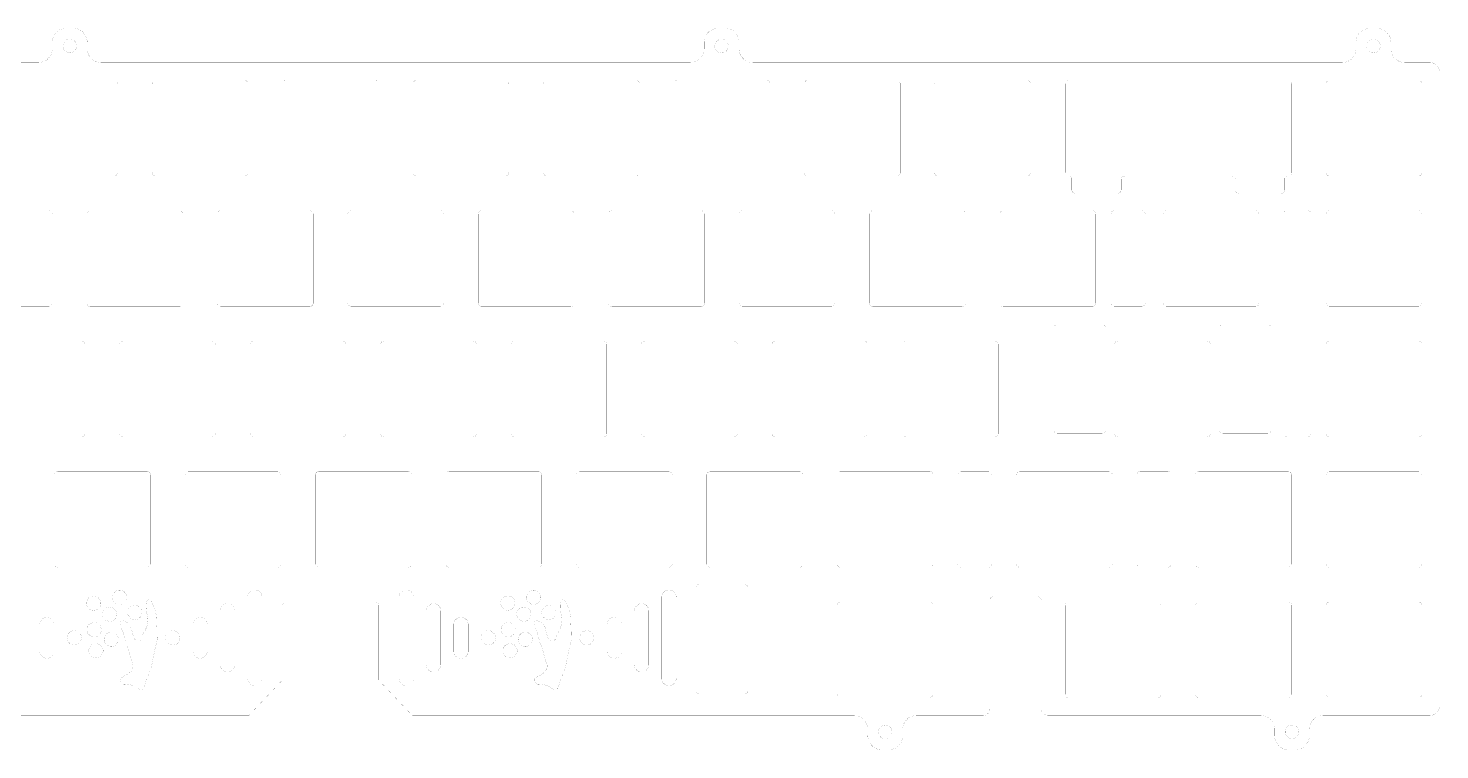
# Model space of a CAD drawing. Header units: millimetres. Extents: x -174 to 174, y -175 to 65.
# Drawn here: x -52.5 to 153.7, y -175.3 to -69.9 of the extents above; entities that cross this region are included whole.
import ezdxf

# ---------------------------------------------------------------- set-up
doc = ezdxf.new("R2010")
doc.units = ezdxf.units.MM
doc.header["$MEASUREMENT"] = 0
doc.layers.add('Document-Layer', color=7, linetype='Continuous', true_color=0xffffff)

msp = doc.modelspace()

# ---------------------------------------------------------------- linework, layer by layer
at = {"layer": 'Document-Layer', "const_width": 0.01}
for points in [[(-48.94, -71.91, -0.414), (-46.89, -69.86)], [(-45.89, -69.86, -0.414), (-43.84, -71.91)], [(46.26, -71.91, -0.414), (48.31, -69.86)], [(49.31, -69.86, -0.414), (51.36, -71.91)], [(141.46, -71.91, -0.414), (143.51, -69.86)], [(144.51, -69.86, -0.414), (146.56, -71.91)], [(-50.94, -74.86, 0.414), (-48.94, -72.86)], [(-43.84, -72.86, 0.414), (-41.84, -74.86)], [(44.26, -74.86, 0.414), (46.26, -72.86)], [(51.36, -72.86, 0.414), (53.36, -74.86)], [(139.46, -74.86, 0.414), (141.46, -72.86)], [(146.56, -72.86, 0.414), (148.56, -74.86)], [(153.69, -76.36, 0.414), (152.19, -74.86)], [(-39.91, -77.46, -0.414), (-39.41, -77.96)], [(-34.36, -77.96, -0.414), (-33.86, -77.46)], [(-20.86, -77.46, -0.414), (-20.36, -77.96)], [(-15.31, -77.96, -0.414), (-14.81, -77.46)], [(-1.81, -77.46, -0.414), (-1.31, -77.96)], [(3.74, -77.96, -0.414), (4.24, -77.46)], [(17.24, -77.46, -0.414), (17.74, -77.96)], [(22.79, -77.96, -0.414), (23.29, -77.46)], [(36.29, -77.46, -0.414), (36.79, -77.96)], [(41.84, -77.96, -0.414), (42.34, -77.46)], [(55.34, -77.46, -0.414), (55.84, -77.96)], [(60.89, -77.96, -0.414), (61.39, -77.46)], [(74.39, -77.46, -0.414), (74.89, -77.96)], [(79.94, -77.96, -0.414), (80.44, -77.46)], [(93.44, -77.46, -0.414), (93.94, -77.96)], [(98.99, -77.96, -0.414), (99.49, -77.46)], [(131.54, -77.46, -0.414), (132.04, -77.96)], [(137.09, -77.96, -0.414), (137.59, -77.46)], [(150.59, -77.46, -0.414), (151.09, -77.96)], [(-39.41, -90.96, -0.414), (-39.91, -91.46)], [(-33.86, -91.46, -0.414), (-34.36, -90.96)], [(-20.36, -90.96, -0.414), (-20.86, -91.46)], [(-14.81, -91.46, -0.414), (-15.31, -90.96)], [(-1.31, -90.96, -0.414), (-1.81, -91.46)], [(4.24, -91.46, -0.414), (3.74, -90.96)], [(17.74, -90.96, -0.414), (17.24, -91.46)], [(23.29, -91.46, -0.414), (22.79, -90.96)], [(36.79, -90.96, -0.414), (36.29, -91.46)], [(42.34, -91.46, -0.414), (41.84, -90.96)], [(55.84, -90.96, -0.414), (55.34, -91.46)], [(61.39, -91.46, -0.414), (60.89, -90.96)], [(74.89, -90.96, -0.414), (74.39, -91.46)], [(80.44, -91.46, -0.414), (79.94, -90.96)], [(93.94, -90.96, -0.414), (93.44, -91.46)], [(99.49, -91.46, -0.414), (98.99, -90.96)], [(99.66, -91.46, -0.414), (99.96, -91.76)], [(107.16, -91.96, -0.414), (107.66, -91.46)], [(123.37, -91.46, -0.414), (123.87, -91.96)], [(131.07, -91.76, -0.414), (131.37, -91.46)], [(132.04, -90.96, -0.414), (131.54, -91.46)], [(137.59, -91.46, -0.414), (137.09, -90.96)], [(151.09, -90.96, -0.414), (150.59, -91.46)], [(99.96, -93.46, 0.414), (100.46, -93.96)], [(106.66, -93.96, 0.414), (107.16, -93.46)], [(124.37, -93.96, -0.414), (123.87, -93.46)], [(131.07, -93.46, -0.414), (130.57, -93.96)], [(-49.44, -96.51, -0.414), (-48.94, -97.01)], [(-43.89, -97.01, -0.414), (-43.39, -96.51)], [(-30.39, -96.51, -0.414), (-29.89, -97.01)], [(-24.84, -97.01, -0.414), (-24.34, -96.51)], [(-11.34, -96.51, -0.414), (-10.84, -97.01)], [(-5.79, -97.01, -0.414), (-5.29, -96.51)], [(7.71, -96.51, -0.414), (8.21, -97.01)], [(13.26, -97.01, -0.414), (13.76, -96.51)], [(26.76, -96.51, -0.414), (27.26, -97.01)], [(32.81, -96.51, 0.414), (32.31, -97.01)], [(46.31, -97.01, 0.414), (45.81, -96.51)], [(51.36, -97.01, -0.414), (51.86, -96.51)], [(64.86, -96.51, -0.414), (65.36, -97.01)], [(70.41, -97.01, -0.414), (70.91, -96.51)], [(83.91, -96.51, -0.414), (84.41, -97.01)], [(89.46, -97.01, -0.414), (89.96, -96.51)], [(102.96, -96.51, -0.414), (103.46, -97.01)], [(105.68, -97.01, -0.414), (106.18, -96.51)], [(110.18, -96.51, -0.414), (110.68, -97.01)], [(113.28, -97.01, -0.414), (113.78, -96.51)], [(126.78, -96.51, -0.414), (127.28, -97.01)], [(130.89, -97.01, -0.414), (131.39, -96.51)], [(134.89, -97.01, 0.414), (134.39, -96.51)], [(137.09, -97.01, -0.414), (137.59, -96.51)], [(150.59, -96.51, -0.414), (151.09, -97.01)], [(-48.94, -110.01, -0.414), (-49.44, -110.51)], [(-43.39, -110.51, -0.414), (-43.89, -110.01)], [(-29.89, -110.01, -0.414), (-30.39, -110.51)], [(-24.34, -110.51, -0.414), (-24.84, -110.01)], [(-10.84, -110.01, -0.414), (-11.34, -110.51)], [(-5.29, -110.51, -0.414), (-5.79, -110.01)], [(8.21, -110.01, -0.414), (7.71, -110.51)], [(13.76, -110.51, -0.414), (13.26, -110.01)], [(27.26, -110.01, -0.414), (26.76, -110.51)], [(32.31, -110.01, 0.414), (32.81, -110.51)], [(45.81, -110.51, 0.414), (46.31, -110.01)], [(51.86, -110.51, -0.414), (51.36, -110.01)], [(65.36, -110.01, -0.414), (64.86, -110.51)], [(70.91, -110.51, -0.414), (70.41, -110.01)], [(84.41, -110.01, -0.414), (83.91, -110.51)], [(89.96, -110.51, -0.414), (89.46, -110.01)], [(103.46, -110.01, -0.414), (102.96, -110.51)], [(106.18, -110.51, -0.414), (105.68, -110.01)], [(110.68, -110.01, -0.414), (110.18, -110.51)], [(113.78, -110.51, -0.414), (113.28, -110.01)], [(127.28, -110.01, -0.414), (126.78, -110.51)], [(137.59, -110.51, -0.414), (137.09, -110.01)], [(151.09, -110.01, -0.414), (150.59, -110.51)], [(97.35, -113.61, -0.414), (97.85, -113.11)], [(104.35, -113.11, -0.414), (104.85, -113.61)], [(122.05, -113.11, 0.414), (121.55, -113.61)], [(129.05, -113.61, 0.414), (128.55, -113.11)], [(-44.65, -115.56, -0.414), (-44.15, -116.06)], [(-38.6, -115.56, 0.414), (-39.1, -116.06)], [(-25.1, -116.06, 0.414), (-25.6, -115.56)], [(-20.05, -116.06, -0.414), (-19.55, -115.56)], [(-6.55, -115.56, -0.414), (-6.05, -116.06)], [(-0.5, -115.56, 0.414), (-1, -116.06)], [(13, -116.06, 0.414), (12.5, -115.56)], [(18.05, -116.06, -0.414), (18.55, -115.56)], [(31.55, -115.56, -0.414), (32.05, -116.06)], [(37.1, -116.06, -0.414), (37.6, -115.56)], [(50.6, -115.56, -0.414), (51.1, -116.06)], [(56.15, -116.06, -0.414), (56.65, -115.56)], [(69.65, -115.56, -0.414), (70.15, -116.06)], [(75.2, -116.06, -0.414), (75.7, -115.56)], [(88.7, -115.56, -0.414), (89.2, -116.06)], [(106.7, -115.56, 0.414), (106.2, -116.06)], [(120.2, -116.06, 0.414), (119.7, -115.56)], [(137.09, -116.06, -0.414), (137.59, -115.56)], [(150.59, -115.56, -0.414), (151.09, -116.06)], [(-44.15, -129.06, -0.414), (-44.65, -129.56)], [(-39.1, -129.06, 0.414), (-38.6, -129.56)], [(-25.6, -129.56, 0.414), (-25.1, -129.06)], [(-19.55, -129.56, -0.414), (-20.05, -129.06)], [(-6.05, -129.06, -0.414), (-6.55, -129.56)], [(-1, -129.06, 0.414), (-0.5, -129.56)], [(12.5, -129.56, 0.414), (13, -129.06)], [(18.55, -129.56, -0.414), (18.05, -129.06)], [(32.05, -129.06, -0.414), (31.55, -129.56)], [(37.6, -129.56, -0.414), (37.1, -129.06)], [(51.1, -129.06, -0.414), (50.6, -129.56)], [(56.65, -129.56, -0.414), (56.15, -129.06)], [(70.15, -129.06, -0.414), (69.65, -129.56)], [(75.7, -129.56, -0.414), (75.2, -129.06)], [(89.2, -129.06, -0.414), (88.7, -129.56)], [(97.35, -128.61, 0.414), (97.85, -129.11)], [(104.35, -129.11, 0.414), (104.85, -128.61)], [(106.2, -129.06, 0.414), (106.7, -129.56)], [(119.7, -129.56, 0.414), (120.2, -129.06)], [(122.05, -129.11, -0.414), (121.55, -128.61)], [(129.05, -128.61, -0.414), (128.55, -129.11)], [(131.39, -129.56, -0.414), (130.89, -129.06)], [(134.39, -129.56, 0.414), (134.89, -129.06)], [(137.59, -129.56, -0.414), (137.09, -129.06)], [(151.09, -129.06, -0.414), (150.59, -129.56)], [(-48.6, -135.11, -0.414), (-48.1, -134.61)], [(-35.1, -134.61, -0.414), (-34.6, -135.11)], [(-29.55, -135.11, -0.414), (-29.05, -134.61)], [(-16.05, -134.61, -0.414), (-15.55, -135.11)], [(-10, -134.61, 0.414), (-10.5, -135.11)], [(3.5, -135.11, 0.414), (3, -134.61)], [(8.55, -135.11, -0.414), (9.05, -134.61)], [(22.05, -134.61, -0.414), (22.55, -135.11)], [(27.6, -135.11, -0.414), (28.1, -134.61)], [(41.1, -134.61, -0.414), (41.6, -135.11)], [(46.65, -135.11, -0.414), (47.15, -134.61)], [(60.15, -134.61, -0.414), (60.65, -135.11)], [(65.7, -135.11, -0.414), (66.2, -134.61)], [(79.2, -134.61, -0.414), (79.7, -135.11)], [(83.29, -135.11, -0.414), (83.79, -134.61)], [(87.79, -134.61, -0.414), (88.29, -135.11)], [(91.87, -135.11, -0.414), (92.37, -134.61)], [(105.37, -134.61, -0.414), (105.87, -135.11)], [(109.96, -134.61, 0.414), (109.46, -135.11)], [(114.45, -135.11, 0.414), (113.95, -134.61)], [(118.04, -135.11, -0.414), (118.54, -134.61)], [(131.54, -134.61, -0.414), (132.04, -135.11)], [(137.09, -135.11, -0.414), (137.59, -134.61)], [(150.59, -134.61, -0.414), (151.09, -135.11)], [(-48.1, -148.61, -0.414), (-48.6, -148.11)], [(-34.6, -148.11, -0.414), (-35.1, -148.61)], [(-29.05, -148.61, -0.414), (-29.55, -148.11)], [(-15.55, -148.11, -0.414), (-16.05, -148.61)], [(-10.5, -148.11, 0.414), (-10, -148.61)], [(3, -148.61, 0.414), (3.5, -148.11)], [(9.05, -148.61, -0.414), (8.55, -148.11)], [(22.55, -148.11, -0.414), (22.05, -148.61)], [(28.1, -148.61, -0.414), (27.6, -148.11)], [(41.6, -148.11, -0.414), (41.1, -148.61)], [(47.15, -148.61, -0.414), (46.65, -148.11)], [(60.65, -148.11, -0.414), (60.15, -148.61)], [(66.2, -148.61, -0.414), (65.7, -148.11)], [(79.7, -148.11, -0.414), (79.2, -148.61)], [(83.79, -148.61, -0.414), (83.29, -148.11)], [(88.29, -148.11, -0.414), (87.79, -148.61)], [(92.37, -148.61, -0.414), (91.87, -148.11)], [(105.87, -148.11, -0.414), (105.37, -148.61)], [(109.46, -148.11, 0.414), (109.96, -148.61)], [(113.95, -148.61, 0.414), (114.45, -148.11)], [(118.54, -148.61, -0.414), (118.04, -148.11)], [(132.04, -148.11, -0.414), (131.54, -148.61)], [(137.59, -148.61, -0.414), (137.09, -148.11)], [(151.09, -148.11, -0.414), (150.59, -148.61)], [(-39.77, -152.17, 0.665), (-39.27, -154.02)], [(-38.07, -152.99, 0.621), (-39.77, -152.17)], [(-20.4, -152.96, -1), (-18.3, -152.96)], [(3.8, -152.96, 1), (1.7, -152.96)], [(20.71, -152.17, 0.665), (21.21, -154.02)], [(22.41, -152.99, 0.621), (20.71, -152.17)], [(40.08, -152.96, -1), (42.18, -152.96)], [(45.53, -151.11, 0.414), (45.03, -151.61)], [(52.68, -151.61, 0.414), (52.18, -151.11)], [(-43.54, -153.02, 0.666), (-43.05, -154.87)], [(-41.85, -153.84, 0.621), (-43.54, -153.02)], [(-43.05, -154.87, 0.457), (-41.85, -153.84)], [(-39.5, -155.46, 0.621), (-41.2, -154.64)], [(-39.27, -154.02, 0.457), (-38.07, -152.99)], [(-37.54, -154.38, 0.654), (-37.07, -156.23)], [(-35.84, -155.2, 0.621), (-37.54, -154.38)], [(-24.4, -154.96, -1), (-22.3, -154.96)], [(-14.8, -153.66, 0.414), (-15.3, -154.16)], [(-1.3, -154.16, 0.414), (-1.8, -153.66)], [(7.8, -154.96, 1), (5.7, -154.96)], [(16.94, -153.02, 0.666), (17.43, -154.87)], [(18.63, -153.84, 0.621), (16.94, -153.02)], [(17.43, -154.87, 0.457), (18.63, -153.84)], [(20.98, -155.46, 0.621), (19.28, -154.64)], [(21.21, -154.02, 0.457), (22.41, -152.99)], [(22.94, -154.38, 0.654), (23.4, -156.23)], [(24.64, -155.2, 0.621), (22.94, -154.38)], [(36.08, -154.96, -1), (38.18, -154.96)], [(66.18, -153.66, 0.414), (65.68, -154.16)], [(79.68, -154.16, 0.414), (79.18, -153.66)], [(88.49, -152.91, 0.414), (87.99, -153.41)], [(95.49, -153.41, 0.414), (94.99, -152.91)], [(98.99, -154.16, -0.414), (99.49, -153.66)], [(112.49, -153.66, -0.414), (112.99, -154.16)], [(118.04, -154.16, -0.414), (118.54, -153.66)], [(131.54, -153.66, -0.414), (132.04, -154.16)], [(137.09, -154.16, -0.414), (137.59, -153.66)], [(150.59, -153.66, -0.414), (151.09, -154.16)], [(-48.68, -156.96, 1), (-50.78, -156.96)], [(-41.2, -154.64, 0.665), (-40.7, -156.49)], [(-40.7, -156.49, 0.457), (-39.5, -155.46)], [(-37.07, -156.23, 0.466), (-35.84, -155.2)], [(-28.4, -156.96, -1), (-26.3, -156.96)], [(11.8, -156.96, 1), (9.7, -156.96)], [(19.28, -154.64, 0.665), (19.78, -156.49)], [(19.78, -156.49, 0.457), (20.98, -155.46)], [(23.4, -156.23, 0.466), (24.64, -155.2)], [(32.08, -156.96, -1), (34.18, -156.96)], [(-43.48, -156.9, 0.665), (-42.98, -158.75)], [(-41.78, -157.72, 0.621), (-43.48, -156.9)], [(-42.98, -158.75, 0.457), (-41.78, -157.72)], [(-40.97, -158.32, 0.665), (-40.48, -160.17)], [(-39.28, -159.14, 0.621), (-40.97, -158.32)], [(17, -156.9, 0.665), (17.49, -158.75)], [(18.69, -157.72, 0.621), (17, -156.9)], [(17.49, -158.75, 0.457), (18.69, -157.72)], [(19.5, -158.32, 0.665), (20, -160.17)], [(21.2, -159.14, 0.621), (19.5, -158.32)], [(-43.21, -159.97, 0.666), (-42.71, -161.82)], [(-41.51, -160.79, 0.621), (-43.21, -159.97)], [(-42.71, -161.82, 0.457), (-41.51, -160.79)], [(-40.48, -160.17, 0.457), (-39.28, -159.14)], [(17.27, -159.97, 0.665), (17.76, -161.82)], [(18.96, -160.79, 0.621), (17.27, -159.97)], [(17.76, -161.82, 0.457), (18.96, -160.79)], [(20, -160.17, 0.457), (21.2, -159.14)], [(-50.78, -160.86, 1), (-48.68, -160.86)], [(-26.3, -160.86, -1), (-28.4, -160.86)], [(-22.3, -162.86, -1), (-24.4, -162.86)], [(5.7, -162.86, 1), (7.8, -162.86)], [(9.7, -160.86, 1), (11.8, -160.86)], [(34.18, -160.86, -1), (32.08, -160.86)], [(38.18, -162.86, -1), (36.08, -162.86)], [(-18.3, -164.86, -1), (-20.4, -164.86)], [(1.7, -164.86, 1), (3.8, -164.86)], [(42.18, -164.86, -1), (40.08, -164.86)], [(45.53, -167.11, -0.414), (45.03, -166.61)], [(52.68, -166.61, -0.414), (52.18, -167.11)], [(65.68, -167.16, 0.414), (66.18, -167.66)], [(79.18, -167.66, 0.414), (79.68, -167.16)], [(99.49, -167.66, -0.414), (98.99, -167.16)], [(112.99, -167.16, -0.414), (112.49, -167.66)], [(118.54, -167.66, -0.414), (118.04, -167.16)], [(132.04, -167.16, -0.414), (131.54, -167.66)], [(137.59, -167.66, -0.414), (137.09, -167.16)], [(151.09, -167.16, -0.414), (150.59, -167.66)], [(152.19, -170.26, 0.414), (153.69, -168.76)], [(70.16, -172.26, 0.414), (68.16, -170.26)], [(77.26, -170.26, 0.414), (75.26, -172.26)], [(87.99, -169.26, -0.414), (86.99, -170.26)], [(95.49, -169.26, 0.414), (96.49, -170.26)], [(129.56, -172.26, 0.414), (127.56, -170.26)], [(136.66, -170.26, 0.414), (134.66, -172.26)], [(72.21, -175.26, -0.414), (70.16, -173.21)], [(75.26, -173.21, -0.414), (73.21, -175.26)], [(131.61, -175.26, -0.414), (129.56, -173.21)], [(134.66, -173.21, -0.414), (132.61, -175.26)]]:
    msp.add_lwpolyline(points, format="xyb", dxfattribs=at)
for points in [[(-46.89, -69.86), (-45.89, -69.86)], [(48.31, -69.86), (49.31, -69.86)], [(143.51, -69.86), (144.51, -69.86)], [(-48.94, -72.86), (-48.94, -71.91)], [(-43.84, -71.91), (-43.84, -72.86)], [(46.26, -72.86), (46.26, -71.91)], [(51.36, -71.91), (51.36, -72.86)], [(141.46, -72.86), (141.46, -71.91)], [(146.56, -71.91), (146.56, -72.86)], [(-50.94, -74.86), (-137.04, -74.86)], [(44.26, -74.86), (-41.84, -74.86)], [(139.46, -74.86), (53.36, -74.86)], [(152.19, -74.86), (148.56, -74.86)], [(-52.91, -77.46), (-39.91, -77.46)], [(-39.41, -77.96), (-39.41, -90.96)], [(-34.36, -90.96), (-34.36, -77.96)], [(-33.86, -77.46), (-20.86, -77.46)], [(-20.36, -77.96), (-20.36, -90.96)], [(-15.31, -90.96), (-15.31, -77.96)], [(-14.81, -77.46), (-1.81, -77.46)], [(-1.31, -77.96), (-1.31, -90.96)], [(3.74, -90.96), (3.74, -77.96)], [(4.24, -77.46), (17.24, -77.46)], [(17.74, -77.96), (17.74, -90.96)], [(22.79, -90.96), (22.79, -77.96)], [(23.29, -77.46), (36.29, -77.46)], [(36.79, -77.96), (36.79, -90.96)], [(41.84, -90.96), (41.84, -77.96)], [(42.34, -77.46), (55.34, -77.46)], [(55.84, -77.96), (55.84, -90.96)], [(60.89, -90.96), (60.89, -77.96)], [(61.39, -77.46), (74.39, -77.46)], [(74.89, -77.96), (74.89, -90.96)], [(79.94, -90.96), (79.94, -77.96)], [(80.44, -77.46), (93.44, -77.46)], [(93.94, -77.96), (93.94, -90.96)], [(98.99, -90.96), (98.99, -77.96)], [(99.49, -77.46), (131.54, -77.46)], [(132.04, -77.96), (132.04, -90.96)], [(137.09, -90.96), (137.09, -77.96)], [(137.59, -77.46), (150.59, -77.46)], [(151.09, -77.96), (151.09, -90.96)], [(153.69, -168.76), (153.69, -76.36)], [(-39.91, -91.46), (-52.91, -91.46)], [(-20.86, -91.46), (-33.86, -91.46)], [(-1.81, -91.46), (-14.81, -91.46)], [(17.24, -91.46), (4.24, -91.46)], [(36.29, -91.46), (23.29, -91.46)], [(55.34, -91.46), (42.34, -91.46)], [(74.39, -91.46), (61.39, -91.46)], [(93.44, -91.46), (80.44, -91.46)], [(99.49, -91.46), (99.66, -91.46)], [(99.96, -91.76), (99.96, -93.46)], [(107.16, -93.46), (107.16, -91.96)], [(107.66, -91.46), (123.37, -91.46)], [(123.87, -91.96), (123.87, -93.46)], [(131.07, -93.46), (131.07, -91.76)], [(131.37, -91.46), (131.54, -91.46)], [(150.59, -91.46), (137.59, -91.46)], [(100.46, -93.96), (106.66, -93.96)], [(130.57, -93.96), (124.37, -93.96)], [(-62.44, -96.51), (-49.44, -96.51)], [(-43.39, -96.51), (-30.39, -96.51)], [(-24.34, -96.51), (-11.34, -96.51)], [(-5.29, -96.51), (7.71, -96.51)], [(13.76, -96.51), (26.76, -96.51)], [(45.81, -96.51), (32.81, -96.51)], [(51.86, -96.51), (64.86, -96.51)], [(70.91, -96.51), (83.91, -96.51)], [(89.96, -96.51), (102.96, -96.51)], [(106.18, -96.51), (110.18, -96.51)], [(113.78, -96.51), (126.78, -96.51)], [(134.39, -96.51), (131.39, -96.51)], [(137.59, -96.51), (150.59, -96.51)], [(-48.94, -97.01), (-48.94, -110.01)], [(-43.89, -110.01), (-43.89, -97.01)], [(-29.89, -97.01), (-29.89, -110.01)], [(-24.84, -110.01), (-24.84, -97.01)], [(-10.84, -97.01), (-10.84, -110.01)], [(-5.79, -110.01), (-5.79, -97.01)], [(8.21, -97.01), (8.21, -110.01)], [(13.26, -110.01), (13.26, -97.01)], [(27.26, -97.01), (27.26, -110.01)], [(32.31, -97.01), (32.31, -110.01)], [(46.31, -110.01), (46.31, -97.01)], [(51.36, -110.01), (51.36, -97.01)], [(65.36, -97.01), (65.36, -110.01)], [(70.41, -110.01), (70.41, -97.01)], [(84.41, -97.01), (84.41, -110.01)], [(89.46, -110.01), (89.46, -97.01)], [(103.46, -97.01), (103.46, -110.01)], [(105.68, -110.01), (105.68, -97.01)], [(110.68, -97.01), (110.68, -110.01)], [(113.28, -110.01), (113.28, -97.01)], [(127.28, -97.01), (127.28, -110.01)], [(130.89, -129.06), (130.89, -97.01)], [(134.89, -129.06), (134.89, -97.01)], [(137.09, -110.01), (137.09, -97.01)], [(151.09, -97.01), (151.09, -110.01)], [(-49.44, -110.51), (-62.44, -110.51)], [(-30.39, -110.51), (-43.39, -110.51)], [(-11.34, -110.51), (-24.34, -110.51)], [(7.71, -110.51), (-5.29, -110.51)], [(26.76, -110.51), (13.76, -110.51)], [(32.81, -110.51), (45.81, -110.51)], [(64.86, -110.51), (51.86, -110.51)], [(83.91, -110.51), (70.91, -110.51)], [(102.96, -110.51), (89.96, -110.51)], [(110.18, -110.51), (106.18, -110.51)], [(126.78, -110.51), (113.78, -110.51)], [(150.59, -110.51), (137.59, -110.51)], [(97.85, -113.11), (104.35, -113.11)], [(128.55, -113.11), (122.05, -113.11)], [(97.35, -113.61), (97.35, -128.61)], [(104.85, -128.61), (104.85, -113.61)], [(121.55, -128.61), (121.55, -113.61)], [(129.05, -113.61), (129.05, -128.61)], [(-57.65, -115.56), (-44.65, -115.56)], [(-44.15, -116.06), (-44.15, -129.06)], [(-39.1, -116.06), (-39.1, -129.06)], [(-25.6, -115.56), (-38.6, -115.56)], [(-25.1, -129.06), (-25.1, -116.06)], [(-20.05, -129.06), (-20.05, -116.06)], [(-19.55, -115.56), (-6.55, -115.56)], [(-6.05, -116.06), (-6.05, -129.06)], [(-1, -116.06), (-1, -129.06)], [(12.5, -115.56), (-0.5, -115.56)], [(13, -129.06), (13, -116.06)], [(18.05, -129.06), (18.05, -116.06)], [(18.55, -115.56), (31.55, -115.56)], [(32.05, -116.06), (32.05, -129.06)], [(37.1, -129.06), (37.1, -116.06)], [(37.6, -115.56), (50.6, -115.56)], [(51.1, -116.06), (51.1, -129.06)], [(56.15, -129.06), (56.15, -116.06)], [(56.65, -115.56), (69.65, -115.56)], [(70.15, -116.06), (70.15, -129.06)], [(75.2, -129.06), (75.2, -116.06)], [(75.7, -115.56), (88.7, -115.56)], [(89.2, -116.06), (89.2, -129.06)], [(106.2, -116.06), (106.2, -129.06)], [(119.7, -115.56), (106.7, -115.56)], [(120.2, -129.06), (120.2, -116.06)], [(137.09, -129.06), (137.09, -116.06)], [(137.59, -115.56), (150.59, -115.56)], [(151.09, -116.06), (151.09, -129.06)], [(-44.65, -129.56), (-57.65, -129.56)], [(-38.6, -129.56), (-25.6, -129.56)], [(-6.55, -129.56), (-19.55, -129.56)], [(-0.5, -129.56), (12.5, -129.56)], [(31.55, -129.56), (18.55, -129.56)], [(50.6, -129.56), (37.6, -129.56)], [(69.65, -129.56), (56.65, -129.56)], [(88.7, -129.56), (75.7, -129.56)], [(97.85, -129.11), (104.35, -129.11)], [(106.7, -129.56), (119.7, -129.56)], [(128.55, -129.11), (122.05, -129.11)], [(131.39, -129.56), (134.39, -129.56)], [(150.59, -129.56), (137.59, -129.56)], [(-48.6, -148.11), (-48.6, -135.11)], [(-48.1, -134.61), (-35.1, -134.61)], [(-34.6, -135.11), (-34.6, -148.11)], [(-29.55, -148.11), (-29.55, -135.11)], [(-29.05, -134.61), (-16.05, -134.61)], [(-15.55, -135.11), (-15.55, -148.11)], [(-10.5, -135.11), (-10.5, -148.11)], [(3, -134.61), (-10, -134.61)], [(3.5, -148.11), (3.5, -135.11)], [(8.55, -148.11), (8.55, -135.11)], [(9.05, -134.61), (22.05, -134.61)], [(22.55, -135.11), (22.55, -148.11)], [(27.6, -148.11), (27.6, -135.11)], [(28.1, -134.61), (41.1, -134.61)], [(41.6, -135.11), (41.6, -148.11)], [(46.65, -148.11), (46.65, -135.11)], [(47.15, -134.61), (60.15, -134.61)], [(60.65, -135.11), (60.65, -148.11)], [(65.7, -148.11), (65.7, -135.11)], [(66.2, -134.61), (79.2, -134.61)], [(79.7, -135.11), (79.7, -148.11)], [(83.29, -148.11), (83.29, -135.11)], [(83.79, -134.61), (87.79, -134.61)], [(88.29, -135.11), (88.29, -148.11)], [(91.87, -148.11), (91.87, -135.11)], [(92.37, -134.61), (105.37, -134.61)], [(105.87, -135.11), (105.87, -148.11)], [(109.46, -135.11), (109.46, -148.11)], [(113.95, -134.61), (109.96, -134.61)], [(114.45, -148.11), (114.45, -135.11)], [(118.04, -148.11), (118.04, -135.11)], [(118.54, -134.61), (131.54, -134.61)], [(132.04, -135.11), (132.04, -148.11)], [(137.09, -148.11), (137.09, -135.11)], [(137.59, -134.61), (150.59, -134.61)], [(151.09, -135.11), (151.09, -148.11)], [(-35.1, -148.61), (-48.1, -148.61)], [(-16.05, -148.61), (-29.05, -148.61)], [(-10, -148.61), (3, -148.61)], [(22.05, -148.61), (9.05, -148.61)], [(41.1, -148.61), (28.1, -148.61)], [(60.15, -148.61), (47.15, -148.61)], [(79.2, -148.61), (66.2, -148.61)], [(87.79, -148.61), (83.79, -148.61)], [(105.37, -148.61), (92.37, -148.61)], [(109.96, -148.61), (113.95, -148.61)], [(131.54, -148.61), (118.54, -148.61)], [(150.59, -148.61), (137.59, -148.61)], [(45.03, -151.61), (45.03, -166.61)], [(52.18, -151.11), (45.53, -151.11)], [(52.68, -166.61), (52.68, -151.61)], [(-20.4, -152.96), (-20.4, -164.86)], [(-18.3, -164.86), (-18.3, -152.96)], [(-15.3, -154.16), (-15.3, -165.06)], [(-1.8, -153.66), (-14.8, -153.66)], [(-1.3, -165.06), (-1.3, -154.16)], [(1.7, -164.86), (1.7, -152.96)], [(3.8, -152.96), (3.8, -164.86)], [(40.08, -152.96), (40.08, -164.86)], [(42.18, -164.86), (42.18, -152.96)], [(65.68, -154.16), (65.68, -167.16)], [(79.18, -153.66), (66.18, -153.66)], [(79.68, -167.16), (79.68, -154.16)], [(87.99, -153.41), (87.99, -169.26)], [(94.99, -152.91), (88.49, -152.91)], [(95.49, -153.41), (95.49, -169.26)], [(98.99, -167.16), (98.99, -154.16)], [(99.49, -153.66), (112.49, -153.66)], [(112.99, -154.16), (112.99, -167.16)], [(118.04, -167.16), (118.04, -154.16)], [(118.54, -153.66), (131.54, -153.66)], [(132.04, -154.16), (132.04, -167.16)], [(137.09, -167.16), (137.09, -154.16)], [(137.59, -153.66), (150.59, -153.66)], [(151.09, -154.16), (151.09, -167.16)], [(-24.4, -154.96), (-24.4, -162.86)], [(-22.3, -162.86), (-22.3, -154.96)], [(5.7, -162.86), (5.7, -154.96)], [(7.8, -154.96), (7.8, -162.86)], [(36.08, -154.96), (36.08, -162.86)], [(38.18, -162.86), (38.18, -154.96)], [(-50.78, -160.86), (-50.78, -156.96)], [(-48.68, -156.96), (-48.68, -160.86)], [(-28.4, -156.96), (-28.4, -160.86)], [(-26.3, -160.86), (-26.3, -156.96)], [(9.7, -160.86), (9.7, -156.96)], [(11.8, -156.96), (11.8, -160.86)], [(32.08, -156.96), (32.08, -160.86)], [(34.18, -160.86), (34.18, -156.96)], [(-15.3, -165.06), (-20.24, -170.26)], [(-1.3, -165.06), (3.64, -170.26)], [(52.18, -167.11), (45.53, -167.11)], [(66.18, -167.66), (79.18, -167.66)], [(112.49, -167.66), (99.49, -167.66)], [(131.54, -167.66), (118.54, -167.66)], [(150.59, -167.66), (137.59, -167.66)], [(-91.74, -170.26), (-20.24, -170.26)], [(68.16, -170.26), (3.64, -170.26)], [(86.99, -170.26), (77.26, -170.26)], [(96.49, -170.26), (127.56, -170.26)], [(136.66, -170.26), (152.19, -170.26)], [(70.16, -173.21), (70.16, -172.26)], [(75.26, -172.26), (75.26, -173.21)], [(129.56, -173.21), (129.56, -172.26)], [(134.66, -172.26), (134.66, -173.21)], [(73.21, -175.26), (72.21, -175.26)], [(132.61, -175.26), (131.61, -175.26)]]:
    msp.add_lwpolyline(points, dxfattribs=at)
for points in [[(-45.39, -72.46, -1), (-47.39, -72.46, -1)], [(49.81, -72.46, -1), (47.81, -72.46, -1)], [(145.01, -72.46, -1), (143.01, -72.46, -1)], [(-44.68, -158.91, -1), (-46.78, -158.91, -1)], [(-30.3, -158.91, -1), (-32.4, -158.91, -1)], [(15.8, -158.91, -1), (13.7, -158.91, -1)], [(30.18, -158.91, -1), (28.08, -158.91, -1)], [(73.71, -172.66, -1), (71.71, -172.66, -1)], [(133.11, -172.66, -1), (131.11, -172.66, -1)]]:
    msp.add_lwpolyline(points, format="xyb", close=True, dxfattribs=at)
for points in [[(-38.7, -164.66), (-38.6, -164.61), (-38.51, -164.56), (-38.41, -164.51), (-38.32, -164.45), (-38.13, -164.34), (-37.95, -164.22), (-37.84, -164.15), (-37.73, -164.07), (-37.67, -164.03), (-37.62, -163.98), (-37.57, -163.94), (-37.52, -163.89), (-37.47, -163.84), (-37.42, -163.78), (-37.38, -163.72), (-37.33, -163.66), (-37.3, -163.6), (-37.26, -163.53), (-37.23, -163.46), (-37.2, -163.39), (-37.18, -163.33), (-37.17, -163.26), (-37.16, -163.2), (-37.15, -163.13), (-37.14, -163.06), (-37.14, -163), (-37.15, -162.93), (-37.16, -162.87), (-37.17, -162.82), (-37.18, -162.77), (-37.19, -162.72), (-37.2, -162.68), (-37.23, -162.58), (-37.27, -162.49), (-37.39, -162.19), (-37.44, -162.03), (-37.47, -161.96), (-37.49, -161.88), (-37.52, -161.79), (-37.54, -161.7), (-37.59, -161.51), (-37.63, -161.33), (-37.67, -161.15), (-37.7, -161.05), (-37.72, -160.96), (-37.78, -160.77), (-37.84, -160.59), (-37.91, -160.4), (-38.06, -159.99), (-38.13, -159.78), (-38.2, -159.58), (-38.24, -159.46), (-38.27, -159.34), (-38.31, -159.23), (-38.34, -159.11), (-38.39, -158.9), (-38.44, -158.68), (-38.47, -158.56), (-38.5, -158.44), (-38.54, -158.32), (-38.58, -158.21), (-38.62, -158.08), (-38.67, -157.96), (-38.75, -157.77), (-38.83, -157.6), (-38.89, -157.45), (-38.94, -157.31), (-38.99, -157.16), (-39.03, -157.01), (-39.05, -156.95), (-39.06, -156.89), (-39.06, -156.87), (-39.07, -156.84), (-39.07, -156.81), (-39.06, -156.78), (-39.06, -156.75), (-39.05, -156.71), (-39.04, -156.68), (-39.03, -156.65), (-39.01, -156.62), (-38.99, -156.59), (-38.97, -156.56), (-38.95, -156.53), (-38.92, -156.51), (-38.89, -156.49), (-38.86, -156.47), (-38.83, -156.45), (-38.8, -156.44), (-38.77, -156.43), (-38.73, -156.42), (-38.7, -156.41), (-38.67, -156.41), (-38.64, -156.41), (-38.61, -156.42), (-38.59, -156.42), (-38.53, -156.43), (-38.48, -156.45), (-38.42, -156.46), (-38.36, -156.48), (-38.3, -156.51), (-38.24, -156.53), (-38.19, -156.55), (-38.13, -156.58), (-38.07, -156.61), (-38.02, -156.64), (-37.94, -156.7), (-37.9, -156.72), (-37.86, -156.75), (-37.82, -156.78), (-37.79, -156.82), (-37.75, -156.85), (-37.72, -156.89), (-37.69, -156.93), (-37.65, -156.97), (-37.62, -157.02), (-37.6, -157.07), (-37.57, -157.12), (-37.54, -157.17), (-37.5, -157.27), (-37.47, -157.35), (-37.44, -157.43), (-37.41, -157.5), (-37.39, -157.58), (-37.36, -157.66), (-37.34, -157.74), (-37.32, -157.82), (-37.3, -157.9), (-37.28, -158), (-37.26, -158.11), (-37.24, -158.22), (-37.21, -158.32), (-37.19, -158.43), (-37.16, -158.54), (-37.12, -158.65), (-37.09, -158.76), (-37.06, -158.83), (-37.02, -158.91), (-37.01, -158.95), (-36.99, -158.98), (-36.96, -159.02), (-36.94, -159.05), (-36.91, -159.08), (-36.88, -159.12), (-36.85, -159.14), (-36.82, -159.17), (-36.78, -159.19), (-36.75, -159.22), (-36.71, -159.23), (-36.67, -159.25), (-36.64, -159.26), (-36.61, -159.27), (-36.55, -159.28), (-36.49, -159.28), (-36.43, -159.29), (-36.36, -159.29), (-36.29, -159.29), (-36.26, -159.28), (-36.23, -159.28), (-36.19, -159.27), (-36.16, -159.26), (-36.11, -159.25), (-36.09, -159.24), (-36.06, -159.22), (-36.04, -159.21), (-36.02, -159.2), (-36, -159.18), (-35.98, -159.16), (-35.95, -159.13), (-35.93, -159.1), (-35.9, -159.06), (-35.89, -159.02), (-35.88, -158.99), (-35.87, -158.96), (-35.85, -158.89), (-35.83, -158.76), (-35.82, -158.7), (-35.8, -158.64), (-35.78, -158.58), (-35.76, -158.52), (-35.74, -158.46), (-35.71, -158.41), (-35.69, -158.35), (-35.66, -158.3), (-35.61, -158.2), (-35.56, -158.11), (-35.45, -157.92), (-35.38, -157.8), (-35.32, -157.68), (-35.26, -157.56), (-35.21, -157.44), (-35.17, -157.32), (-35.13, -157.19), (-35.09, -157.07), (-35.06, -156.95), (-35.04, -156.85), (-35.02, -156.75), (-35, -156.65), (-34.99, -156.55), (-34.98, -156.46), (-34.98, -156.36), (-34.98, -156.26), (-34.98, -156.16), (-34.99, -156.1), (-34.99, -156.03), (-35.01, -155.91), (-35.03, -155.78), (-35.06, -155.66), (-35.11, -155.44), (-35.14, -155.34), (-35.16, -155.23), (-35.18, -155.16), (-35.19, -155.09), (-35.21, -154.95), (-35.22, -154.81), (-35.23, -154.67), (-35.24, -154.48), (-35.25, -154.39), (-35.25, -154.3), (-35.25, -154.21), (-35.25, -154.12), (-35.24, -154.02), (-35.23, -153.93), (-35.22, -153.84), (-35.22, -153.8), (-35.21, -153.75), (-35.2, -153.71), (-35.19, -153.66), (-35.17, -153.62), (-35.15, -153.58), (-35.14, -153.55), (-35.12, -153.52), (-35.1, -153.49), (-35.08, -153.46), (-35.06, -153.43), (-35.04, -153.41), (-35.01, -153.39), (-34.99, -153.37), (-34.95, -153.34), (-34.91, -153.33), (-34.87, -153.31), (-34.85, -153.31), (-34.82, -153.3), (-34.79, -153.3), (-34.76, -153.3), (-34.73, -153.31), (-34.71, -153.32), (-34.68, -153.33), (-34.66, -153.34), (-34.64, -153.36), (-34.63, -153.37), (-34.61, -153.39), (-34.59, -153.41), (-34.56, -153.46), (-34.54, -153.49), (-34.51, -153.53), (-34.47, -153.61), (-34.43, -153.7), (-34.4, -153.78), (-34.23, -154.18), (-34.14, -154.38), (-34.1, -154.48), (-34.06, -154.58), (-34, -154.74), (-33.94, -154.91), (-33.89, -155.07), (-33.84, -155.24), (-33.81, -155.34), (-33.79, -155.45), (-33.76, -155.55), (-33.75, -155.66), (-33.74, -155.75), (-33.73, -155.83), (-33.72, -155.92), (-33.72, -156.01), (-33.7, -156.46), (-33.69, -156.92), (-33.66, -157.42), (-33.65, -157.67), (-33.64, -157.92), (-33.64, -158.21), (-33.64, -158.49), (-33.63, -158.69), (-33.63, -158.78), (-33.62, -158.87), (-33.62, -158.96), (-33.61, -159.01), (-33.61, -159.06), (-33.62, -159.12), (-33.62, -159.18), (-33.63, -159.24), (-33.64, -159.29), (-33.67, -159.41), (-33.69, -159.53), (-33.74, -159.77), (-33.8, -160.01), (-33.86, -160.25), (-33.93, -160.52), (-33.99, -160.8), (-34.05, -161.07), (-34.11, -161.35), (-34.17, -161.63), (-34.23, -161.91), (-34.28, -162.19), (-34.33, -162.47), (-34.37, -162.68), (-34.41, -162.88), (-34.44, -162.99), (-34.46, -163.09), (-34.49, -163.19), (-34.51, -163.29), (-34.55, -163.41), (-34.59, -163.53), (-34.67, -163.77), (-34.74, -163.94), (-34.8, -164.12), (-34.83, -164.2), (-34.87, -164.29), (-34.9, -164.37), (-34.94, -164.46), (-35.01, -164.59), (-35.08, -164.72), (-35.14, -164.85), (-35.17, -164.91), (-35.2, -164.98), (-35.25, -165.09), (-35.27, -165.14), (-35.29, -165.2), (-35.31, -165.29), (-35.34, -165.39), (-35.36, -165.49), (-35.38, -165.59), (-35.41, -165.76), (-35.43, -165.84), (-35.45, -165.93), (-35.47, -166.01), (-35.48, -166.05), (-35.5, -166.09), (-35.51, -166.13), (-35.53, -166.17), (-35.55, -166.21), (-35.57, -166.25), (-35.6, -166.27), (-35.62, -166.3), (-35.64, -166.33), (-35.67, -166.35), (-35.7, -166.37), (-35.73, -166.39), (-35.76, -166.41), (-35.79, -166.42), (-35.84, -166.44), (-35.88, -166.45), (-35.93, -166.45), (-35.98, -166.45), (-36.04, -166.45), (-36.09, -166.44), (-36.14, -166.43), (-36.18, -166.42), (-36.24, -166.4), (-36.29, -166.37), (-36.34, -166.35), (-36.38, -166.32), (-36.48, -166.26), (-36.57, -166.19), (-36.64, -166.15), (-36.71, -166.1), (-36.79, -166.06), (-36.86, -166.02), (-36.94, -165.98), (-37.01, -165.94), (-37.09, -165.91), (-37.17, -165.88), (-37.26, -165.85), (-37.35, -165.83), (-37.43, -165.81), (-37.52, -165.79), (-37.61, -165.77), (-37.7, -165.75), (-37.88, -165.73), (-38, -165.71), (-38.12, -165.7), (-38.24, -165.69), (-38.36, -165.68), (-38.47, -165.68), (-38.52, -165.68), (-38.57, -165.67), (-38.6, -165.66), (-38.63, -165.65), (-38.65, -165.64), (-38.68, -165.63), (-38.7, -165.62), (-38.73, -165.61), (-38.75, -165.59), (-38.77, -165.58), (-38.81, -165.54), (-38.85, -165.5), (-38.88, -165.46), (-38.9, -165.42), (-38.93, -165.37), (-38.95, -165.32), (-38.97, -165.27), (-38.98, -165.22), (-38.99, -165.19), (-38.99, -165.16), (-38.99, -165.12), (-39, -165.09), (-39, -165.06), (-38.99, -165.02), (-38.99, -164.99), (-38.98, -164.96), (-38.97, -164.92), (-38.95, -164.87), (-38.94, -164.85), (-38.93, -164.83), (-38.92, -164.82), (-38.9, -164.8), (-38.88, -164.78), (-38.86, -164.76), (-38.82, -164.73), (-38.76, -164.7)], [(21.78, -164.66), (21.87, -164.61), (21.97, -164.56), (22.06, -164.51), (22.16, -164.45), (22.35, -164.34), (22.53, -164.22), (22.64, -164.15), (22.75, -164.07), (22.8, -164.03), (22.86, -163.98), (22.91, -163.94), (22.95, -163.89), (23.01, -163.84), (23.05, -163.78), (23.1, -163.72), (23.14, -163.66), (23.18, -163.6), (23.22, -163.53), (23.25, -163.46), (23.27, -163.39), (23.29, -163.33), (23.31, -163.26), (23.32, -163.2), (23.33, -163.13), (23.33, -163.06), (23.33, -163), (23.33, -162.93), (23.32, -162.87), (23.31, -162.82), (23.3, -162.77), (23.29, -162.72), (23.28, -162.68), (23.24, -162.58), (23.21, -162.49), (23.09, -162.19), (23.04, -162.03), (23.01, -161.96), (22.98, -161.88), (22.96, -161.79), (22.93, -161.7), (22.89, -161.51), (22.85, -161.33), (22.81, -161.15), (22.78, -161.05), (22.75, -160.96), (22.7, -160.77), (22.63, -160.59), (22.57, -160.4), (22.42, -159.99), (22.34, -159.78), (22.27, -159.58), (22.24, -159.46), (22.2, -159.34), (22.17, -159.23), (22.14, -159.11), (22.09, -158.9), (22.04, -158.68), (22.01, -158.56), (21.97, -158.44), (21.94, -158.32), (21.9, -158.21), (21.85, -158.08), (21.8, -157.96), (21.73, -157.77), (21.65, -157.6), (21.59, -157.45), (21.54, -157.31), (21.49, -157.16), (21.44, -157.01), (21.43, -156.95), (21.42, -156.89), (21.41, -156.87), (21.41, -156.84), (21.41, -156.81), (21.41, -156.78), (21.42, -156.75), (21.43, -156.71), (21.44, -156.68), (21.45, -156.65), (21.47, -156.62), (21.49, -156.59), (21.51, -156.56), (21.53, -156.53), (21.56, -156.51), (21.59, -156.49), (21.62, -156.47), (21.65, -156.45), (21.68, -156.44), (21.71, -156.43), (21.75, -156.42), (21.78, -156.41), (21.81, -156.41), (21.84, -156.41), (21.86, -156.42), (21.89, -156.42), (21.94, -156.43), (22, -156.45), (22.06, -156.46), (22.12, -156.48), (22.18, -156.51), (22.23, -156.53), (22.29, -156.55), (22.35, -156.58), (22.4, -156.61), (22.46, -156.64), (22.54, -156.7), (22.58, -156.72), (22.62, -156.75), (22.65, -156.78), (22.69, -156.82), (22.72, -156.85), (22.76, -156.89), (22.79, -156.93), (22.82, -156.97), (22.85, -157.02), (22.88, -157.07), (22.91, -157.12), (22.93, -157.17), (22.98, -157.27), (23.01, -157.35), (23.04, -157.43), (23.06, -157.5), (23.09, -157.58), (23.11, -157.66), (23.13, -157.74), (23.15, -157.82), (23.17, -157.9), (23.2, -158), (23.22, -158.11), (23.24, -158.22), (23.26, -158.32), (23.29, -158.43), (23.32, -158.54), (23.35, -158.65), (23.39, -158.76), (23.42, -158.83), (23.45, -158.91), (23.47, -158.95), (23.49, -158.98), (23.51, -159.02), (23.54, -159.05), (23.57, -159.08), (23.6, -159.12), (23.63, -159.14), (23.66, -159.17), (23.69, -159.19), (23.73, -159.22), (23.77, -159.23), (23.81, -159.25), (23.83, -159.26), (23.86, -159.27), (23.92, -159.28), (23.99, -159.28), (24.05, -159.29), (24.12, -159.29), (24.18, -159.29), (24.22, -159.28), (24.25, -159.28), (24.28, -159.27), (24.32, -159.26), (24.37, -159.25), (24.39, -159.24), (24.41, -159.22), (24.44, -159.21), (24.46, -159.2), (24.48, -159.18), (24.5, -159.16), (24.53, -159.13), (24.55, -159.1), (24.57, -159.06), (24.59, -159.02), (24.6, -158.99), (24.61, -158.96), (24.63, -158.89), (24.65, -158.76), (24.66, -158.7), (24.68, -158.64), (24.69, -158.58), (24.72, -158.52), (24.74, -158.46), (24.76, -158.41), (24.79, -158.35), (24.82, -158.3), (24.87, -158.2), (24.92, -158.11), (25.03, -157.92), (25.09, -157.8), (25.16, -157.68), (25.21, -157.56), (25.26, -157.44), (25.31, -157.32), (25.35, -157.19), (25.39, -157.07), (25.42, -156.95), (25.44, -156.85), (25.46, -156.75), (25.47, -156.65), (25.48, -156.55), (25.49, -156.46), (25.5, -156.36), (25.5, -156.26), (25.49, -156.16), (25.49, -156.1), (25.48, -156.03), (25.47, -155.91), (25.44, -155.78), (25.42, -155.66), (25.36, -155.44), (25.34, -155.34), (25.32, -155.23), (25.3, -155.16), (25.29, -155.09), (25.27, -154.95), (25.26, -154.81), (25.25, -154.67), (25.23, -154.48), (25.23, -154.39), (25.23, -154.3), (25.23, -154.21), (25.23, -154.12), (25.24, -154.02), (25.24, -153.93), (25.25, -153.84), (25.26, -153.8), (25.27, -153.75), (25.28, -153.71), (25.29, -153.66), (25.31, -153.62), (25.32, -153.58), (25.34, -153.55), (25.36, -153.52), (25.37, -153.49), (25.39, -153.46), (25.41, -153.43), (25.44, -153.41), (25.46, -153.39), (25.49, -153.37), (25.53, -153.34), (25.57, -153.33), (25.61, -153.31), (25.63, -153.31), (25.65, -153.3), (25.68, -153.3), (25.71, -153.3), (25.74, -153.31), (25.77, -153.32), (25.79, -153.33), (25.81, -153.34), (25.83, -153.36), (25.85, -153.37), (25.87, -153.39), (25.89, -153.41), (25.92, -153.46), (25.94, -153.49), (25.96, -153.53), (26.01, -153.61), (26.04, -153.7), (26.08, -153.78), (26.25, -154.18), (26.34, -154.38), (26.38, -154.48), (26.42, -154.58), (26.48, -154.74), (26.53, -154.91), (26.58, -155.07), (26.63, -155.24), (26.66, -155.34), (26.69, -155.45), (26.71, -155.55), (26.73, -155.66), (26.74, -155.75), (26.75, -155.83), (26.75, -155.92), (26.76, -156.01), (26.77, -156.46), (26.79, -156.92), (26.81, -157.42), (26.83, -157.67), (26.83, -157.92), (26.84, -158.21), (26.84, -158.49), (26.85, -158.69), (26.85, -158.78), (26.85, -158.87), (26.86, -158.96), (26.86, -159.01), (26.86, -159.06), (26.86, -159.12), (26.85, -159.18), (26.84, -159.24), (26.83, -159.29), (26.81, -159.41), (26.79, -159.53), (26.73, -159.77), (26.68, -160.01), (26.62, -160.25), (26.55, -160.52), (26.49, -160.8), (26.43, -161.07), (26.37, -161.35), (26.31, -161.63), (26.25, -161.91), (26.2, -162.19), (26.14, -162.47), (26.1, -162.68), (26.06, -162.88), (26.04, -162.99), (26.02, -163.09), (25.99, -163.19), (25.96, -163.29), (25.93, -163.41), (25.89, -163.53), (25.8, -163.77), (25.74, -163.94), (25.68, -164.12), (25.64, -164.2), (25.61, -164.29), (25.57, -164.37), (25.53, -164.46), (25.47, -164.59), (25.4, -164.72), (25.34, -164.85), (25.3, -164.91), (25.27, -164.98), (25.23, -165.09), (25.21, -165.14), (25.19, -165.2), (25.16, -165.29), (25.14, -165.39), (25.12, -165.49), (25.1, -165.59), (25.07, -165.76), (25.05, -165.84), (25.03, -165.93), (25.01, -166.01), (25, -166.05), (24.98, -166.09), (24.97, -166.13), (24.95, -166.17), (24.93, -166.21), (24.9, -166.25), (24.88, -166.27), (24.86, -166.3), (24.83, -166.33), (24.81, -166.35), (24.78, -166.37), (24.75, -166.39), (24.72, -166.41), (24.69, -166.42), (24.64, -166.44), (24.59, -166.45), (24.54, -166.45), (24.49, -166.45), (24.44, -166.45), (24.39, -166.44), (24.34, -166.43), (24.29, -166.42), (24.24, -166.4), (24.19, -166.37), (24.14, -166.35), (24.09, -166.32), (24, -166.26), (23.91, -166.19), (23.84, -166.15), (23.76, -166.1), (23.69, -166.06), (23.62, -166.02), (23.54, -165.98), (23.46, -165.94), (23.38, -165.91), (23.31, -165.88), (23.22, -165.85), (23.13, -165.83), (23.04, -165.81), (22.95, -165.79), (22.86, -165.77), (22.77, -165.75), (22.59, -165.73), (22.47, -165.71), (22.35, -165.7), (22.23, -165.69), (22.11, -165.68), (22.01, -165.68), (21.96, -165.68), (21.9, -165.67), (21.88, -165.66), (21.85, -165.65), (21.83, -165.64), (21.8, -165.63), (21.77, -165.62), (21.75, -165.61), (21.73, -165.59), (21.71, -165.58), (21.67, -165.54), (21.63, -165.5), (21.6, -165.46), (21.57, -165.42), (21.55, -165.37), (21.53, -165.32), (21.51, -165.27), (21.5, -165.22), (21.49, -165.19), (21.49, -165.16), (21.48, -165.12), (21.48, -165.09), (21.48, -165.06), (21.48, -165.02), (21.49, -164.99), (21.49, -164.96), (21.51, -164.92), (21.52, -164.87), (21.53, -164.85), (21.55, -164.83), (21.56, -164.82), (21.57, -164.8), (21.59, -164.78), (21.61, -164.76), (21.66, -164.73), (21.72, -164.7)]]:
    msp.add_lwpolyline(points, close=True, dxfattribs=at)

doc.saveas('drawing.dxf')
